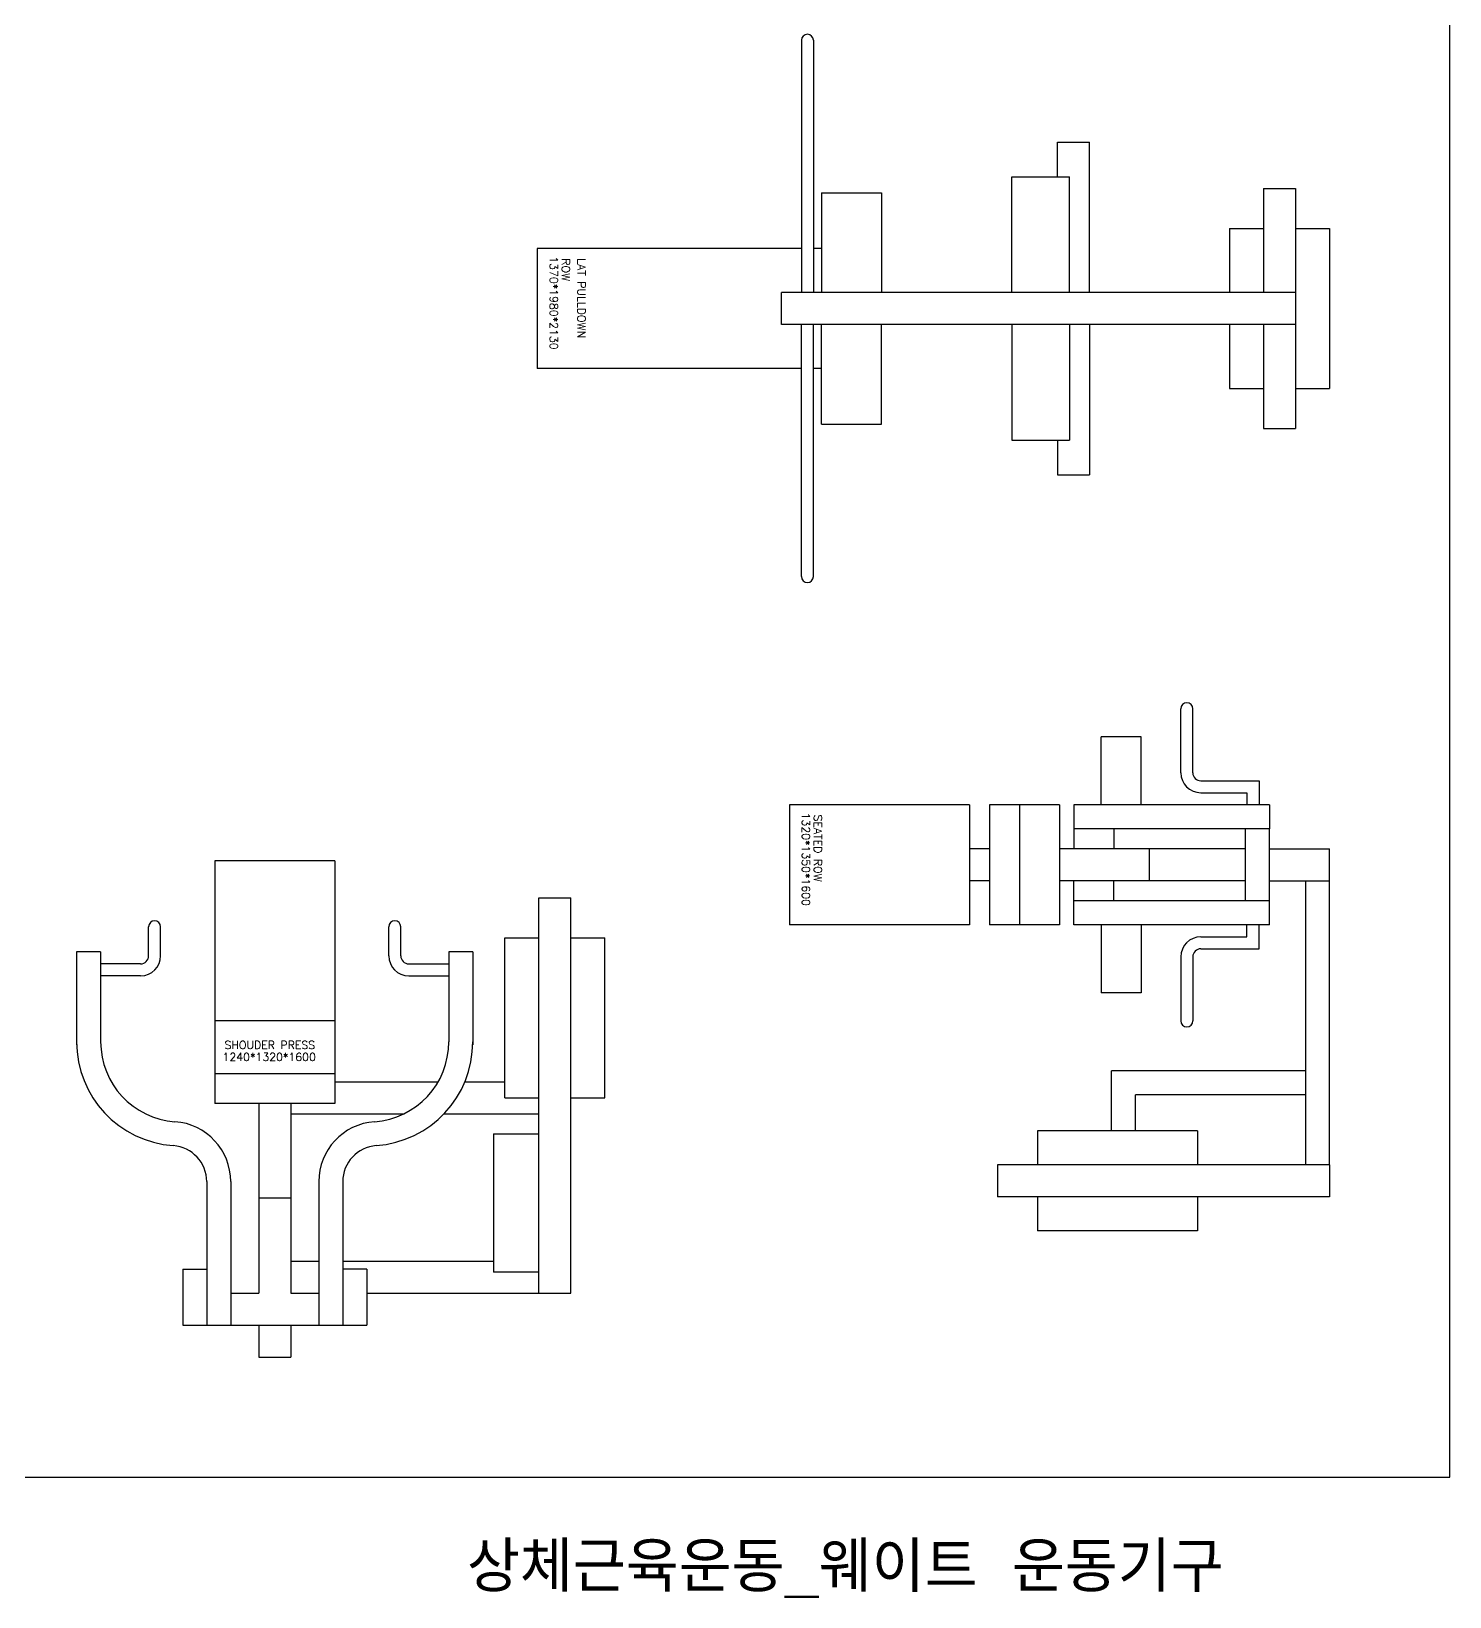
# Model space of a CAD drawing. Extents: x 17047 to 35098, y 459 to 11391.
# Drawn here: x 31453 to 34998, y 1105 to 5016 of the extents above; entities that cross this region are included whole.
import ezdxf

# ---------------------------------------------------------------- set-up
doc = ezdxf.new("R2010")
doc.units = 0
doc.header["$LTSCALE"] = 20
doc.header["$MEASUREMENT"] = 0
doc.layers.get('DEFPOINTS').update_dxf_attribs({"linetype": 'CONTINUOUS'})
for name, color, linetype in [('2CONTINUOUS', 2, 'CONTINUOUS'), ('3CONTINUOUS', 3, 'CONTINUOUS'), ('3TEXT', 3, 'CONTINUOUS')]:
    doc.layers.add(name, color=color, linetype=linetype)
doc.styles.add('K_GEN', font='romans.shx', dxfattribs={"bigfont": 'whgtxt.shx'})
doc.styles.add('WHG', font='romans', dxfattribs={"bigfont": 'whgtxt'})

msp = doc.modelspace()

# ---------------------------------------------------------------- linework, layer by layer
at = {"layer": '2CONTINUOUS', "color": 6}
for p, q in [((33377.62, 4993.6), (33377.62, 4363.6)), ((33407.62, 4993.6), (33407.62, 4363.6)), ((34017.51, 4652.79), (34017.51, 4739.26)), ((34017.51, 4739.26), (34097.51, 4739.26)), ((34097.51, 4363.6), (34097.51, 4739.26)), ((33903.31, 4652.79), (34047.51, 4652.79)), ((33903.31, 4363.6), (33903.31, 4652.79)), ((34047.51, 4363.6), (34047.51, 4652.79)), ((34532.51, 4623.6), (34612.51, 4623.6)), ((34532.51, 4623.6), (34532.51, 4363.6)), ((34612.51, 4623.6), (34612.51, 4023.6)), ((33427.62, 4612.79), (33577.62, 4612.79)), ((33427.62, 4612.79), (33427.62, 4363.6)), ((33577.62, 4612.79), (33577.62, 4363.6)), ((34447.51, 4523.6), (34532.51, 4523.6)), ((34447.51, 4523.6), (34447.51, 4363.6)), ((34612.51, 4523.6), (34697.51, 4523.6)), ((34697.51, 4523.6), (34697.51, 4123.6)), ((33377.62, 4473.6), (32717.51, 4473.6)), ((32717.51, 4473.6), (32717.51, 4173.6)), ((33427.62, 4473.6), (33407.62, 4473.6)), ((34612.51, 4363.6), (33327.62, 4363.6)), ((33327.62, 4283.6), (33327.62, 4363.6)), ((34612.51, 4283.6), (33327.62, 4283.6)), ((33377.62, 3653.6), (33377.62, 4283.6)), ((33407.62, 3653.6), (33407.62, 4283.6)), ((33427.62, 4034.41), (33427.62, 4283.6)), ((33577.62, 4034.41), (33577.62, 4283.6)), ((33903.31, 4283.6), (33903.31, 3994.41)), ((34047.51, 4283.6), (34047.51, 3994.41)), ((34097.51, 4283.6), (34097.51, 3907.94)), ((34447.51, 4283.6), (34447.51, 4123.6)), ((34532.51, 4283.6), (34532.51, 4023.6)), ((33377.62, 4173.6), (32717.51, 4173.6)), ((33427.62, 4173.6), (33407.62, 4173.6)), ((34447.51, 4123.6), (34532.51, 4123.6)), ((34612.51, 4123.6), (34697.51, 4123.6)), ((33427.62, 4034.41), (33577.62, 4034.41)), ((33903.31, 3994.41), (34047.51, 3994.41)), ((34017.51, 3994.41), (34017.51, 3907.94)), ((34532.51, 4023.6), (34612.51, 4023.6)), ((34017.51, 3907.94), (34097.51, 3907.94)), ((34325.62, 3163.6), (34325.62, 3323.6)), ((34355.62, 3163.6), (34355.62, 3323.6)), ((34126.33, 3083.6), (34126.33, 3253.6)), ((34226.33, 3253.6), (34126.33, 3253.6)), ((34226.33, 3083.6), (34226.33, 3253.6)), ((34375.62, 3143.6), (34521.03, 3143.6)), ((34521.03, 3143.6), (34521.03, 3083.6)), ((34375.62, 3113.6), (34491.03, 3113.6)), ((34491.03, 3113.6), (34491.03, 3083.6)), ((33797.51, 3083.6), (33347.51, 3083.6)), ((33347.51, 3083.6), (33347.51, 2783.6)), ((33797.51, 3083.6), (33797.51, 2783.6)), ((33847.51, 3083.6), (33847.51, 2783.6)), ((34022.51, 3083.6), (33847.51, 3083.6)), ((33922.51, 3083.6), (33922.51, 2783.6)), ((34022.51, 3083.6), (34022.51, 2783.6)), ((34547.51, 3083.6), (34058.35, 3083.6)), ((34058.35, 3083.6), (34058.35, 2973.6)), ((34547.51, 3083.6), (34547.51, 3023.6)), ((34547.51, 3023.6), (34058.35, 3023.6)), ((34158.35, 3023.6), (34158.35, 2973.6)), ((34487.51, 2843.6), (34487.51, 3023.6)), ((34547.51, 2843.6), (34547.51, 3023.6)), ((33847.51, 2973.6), (33797.51, 2973.6)), ((34487.51, 2973.6), (34022.51, 2973.6)), ((34247.51, 2893.6), (34247.51, 2973.6)), ((34547.51, 2973.6), (34697.51, 2973.6)), ((34697.51, 2183.6), (34697.51, 2973.6)), ((31911.59, 2943.6), (31911.59, 2336.89)), ((32211.59, 2943.6), (31911.59, 2943.6)), ((32211.59, 2943.6), (32211.59, 2336.89)), ((33847.51, 2893.6), (33797.51, 2893.6)), ((34487.51, 2893.6), (34022.51, 2893.6)), ((34058.35, 2783.6), (34058.35, 2893.6)), ((34158.35, 2843.6), (34158.35, 2893.6)), ((34547.51, 2893.6), (34697.51, 2893.6)), ((34637.51, 2893.6), (34637.51, 2183.6)), ((32721.59, 1863.6), (32721.59, 2851.1)), ((32721.59, 2851.1), (32801.59, 2851.1)), ((32801.59, 1863.6), (32801.59, 2851.1)), ((34547.51, 2843.6), (34058.35, 2843.6)), ((34547.51, 2783.6), (34547.51, 2843.6)), ((31746.59, 2706.07), (31746.59, 2778.77)), ((31776.59, 2706.07), (31776.59, 2778.77)), ((32346.59, 2706.07), (32346.59, 2778.77)), ((32376.59, 2706.07), (32376.59, 2778.77)), ((33797.51, 2783.6), (33347.51, 2783.6)), ((34022.51, 2783.6), (33847.51, 2783.6)), ((34547.51, 2783.6), (34058.35, 2783.6)), ((34126.33, 2783.6), (34126.33, 2613.6)), ((34226.33, 2783.6), (34226.33, 2613.6)), ((34491.03, 2753.6), (34491.03, 2783.6)), ((34521.03, 2723.6), (34521.03, 2783.6)), ((32636.59, 2351.1), (32636.59, 2751.1)), ((32636.59, 2751.1), (32721.59, 2751.1)), ((32801.59, 2751.1), (32886.59, 2751.1)), ((32886.59, 2351.1), (32886.59, 2751.1)), ((34375.62, 2753.6), (34491.03, 2753.6)), ((31566.59, 2716.07), (31566.59, 2483.6)), ((31626.59, 2716.07), (31566.59, 2716.07)), ((31626.59, 2716.07), (31626.59, 2491.13)), ((32496.59, 2716.07), (32496.59, 2491.13)), ((32556.59, 2716.07), (32496.59, 2716.07)), ((32556.59, 2716.07), (32556.59, 2483.6)), ((34325.62, 2703.6), (34325.62, 2543.6)), ((34355.62, 2703.6), (34355.62, 2543.6)), ((34375.62, 2723.6), (34521.03, 2723.6)), ((31726.59, 2686.07), (31626.59, 2686.07)), ((32396.59, 2686.07), (32496.59, 2686.07)), ((31726.59, 2656.07), (31626.59, 2656.07)), ((32396.59, 2656.07), (32496.59, 2656.07)), ((34226.33, 2613.6), (34126.33, 2613.6)), ((32211.59, 2543.6), (31911.59, 2543.6)), ((31911.59, 2411.89), (32211.59, 2411.89)), ((32211.59, 2391.1), (32469.78, 2391.1)), ((32536.58, 2391.1), (32636.59, 2391.1)), ((34637.51, 2418.6), (34152.83, 2418.6)), ((34152.83, 2268.6), (34152.83, 2418.6)), ((32636.59, 2351.1), (32721.59, 2351.1)), ((32801.59, 2351.1), (32886.59, 2351.1)), ((34637.51, 2358.6), (34212.83, 2358.6)), ((34212.83, 2268.6), (34212.83, 2358.6)), ((32211.59, 2336.89), (31911.59, 2336.89)), ((32021.59, 2336.89), (32021.59, 1863.6)), ((32101.59, 2336.89), (32101.59, 1863.6)), ((32101.59, 2311.1), (32383.7, 2311.1)), ((32484.18, 2311.1), (32721.59, 2311.1)), ((34367.39, 2268.6), (33967.39, 2268.6)), ((33967.39, 2268.6), (33967.39, 2183.6)), ((34367.39, 2268.6), (34367.39, 2183.6)), ((32607.85, 2261.1), (32607.85, 1915.31)), ((32607.85, 2261.1), (32721.59, 2261.1)), ((34697.51, 2183.6), (33867.39, 2183.6)), ((33867.39, 2183.6), (33867.39, 2103.6)), ((34697.51, 2183.6), (34697.51, 2103.6)), ((31891.59, 2142.02), (31891.59, 1783.6)), ((31951.59, 2142.02), (31951.59, 1783.6)), ((32171.59, 2142.02), (32171.59, 1783.6)), ((32231.59, 2142.02), (32231.59, 1783.6)), ((32101.59, 2100.25), (32021.59, 2100.25)), ((34697.51, 2103.6), (33867.39, 2103.6)), ((33967.39, 2103.6), (33967.39, 2018.6)), ((34367.39, 2103.6), (34367.39, 2018.6)), ((34367.39, 2018.6), (33967.39, 2018.6)), ((31831.59, 1923.6), (31891.59, 1923.6)), ((31831.59, 1923.6), (31831.59, 1783.6)), ((32101.59, 1943.6), (32171.59, 1943.6)), ((32231.59, 1943.6), (32607.85, 1943.6)), ((32291.59, 1923.6), (32231.59, 1923.6)), ((32291.59, 1923.6), (32291.59, 1783.6)), ((32721.59, 1915.31), (32607.85, 1915.31)), ((31951.59, 1863.6), (32021.59, 1863.6)), ((32101.59, 1863.6), (32171.59, 1863.6)), ((32291.59, 1863.6), (32721.59, 1863.6)), ((32721.59, 1863.6), (32801.59, 1863.6)), ((31831.59, 1783.6), (32291.59, 1783.6)), ((32021.59, 1783.6), (32021.59, 1703.6)), ((32101.59, 1783.6), (32101.59, 1703.6)), ((32021.59, 1703.6), (32101.59, 1703.6))]:
    msp.add_line(p, q, dxfattribs=at)
for centre, radius, start, end in [((33392.62, 4993.6), 15, 0, 180), ((33392.62, 3653.6), 15, 180, 0), ((34340.62, 3323.6), 15, 0, 180), ((34375.62, 3163.6), 50, 180, 270), ((34375.62, 3163.6), 20, 180, 270), ((31761.59, 2778.77), 15, 0, 180), ((32361.59, 2778.77), 15, 0, 180), ((34375.62, 2703.6), 50, 90, 180), ((31726.59, 2706.07), 50, 270, 360), ((31726.59, 2706.07), 20, 270, 360), ((32396.59, 2706.07), 50, 180, 270), ((32396.59, 2706.07), 20, 180, 270), ((34375.62, 2703.6), 20, 90, 180), ((34340.62, 2543.6), 15, 180, 0), ((31826.59, 2491.13), 260, 180, 265.90396), ((31826.59, 2491.13), 200, 180, 265.90396), ((32296.59, 2491.13), 200, 274.09604, 0), ((32296.59, 2491.13), 260, 274.09604, 0), ((31801.59, 2142.02), 150, 0, 85.90396), ((32321.59, 2142.02), 150, 94.09604, 180), ((31801.59, 2142.02), 90, 0, 85.90396), ((32321.59, 2142.02), 90, 94.09604, 180)]:
    msp.add_arc(centre, radius, start, end, dxfattribs=at)
at = {"layer": '3CONTINUOUS'}
for p, q in [((34997.51, 1403.6), (34997.51, 10403.6)), ((17997.51, 1403.6), (34997.51, 1403.6))]:
    msp.add_line(p, q, dxfattribs=at)

# ---------------------------------------------------------------- texts
at = {"layer": '3TEXT', "color": 3, "linetype": 'Continuous', "style": 'K_GEN'}
msp.add_text('상체근육운동_웨이트 운동기구', height=125, dxfattribs=at).set_placement((32542, 1116.76))
at = {"layer": 'DEFPOINTS', "style": 'WHG'}
for s, p in [('1370*1980*2130', (32749.03, 4453.96)), ('ROW', (32779.03, 4448.98)), ('LAT PULLDOWN', (32818.17, 4448.98)), ('1320*1350*1600', (33379.03, 3063.96)), ('SEATED ROW', (33409.03, 3058.98))]:
    msp.add_text(s, height=20, rotation=270, dxfattribs=at).set_placement(p)
for s, p in [('SHOUDER PRESS', (31936.21, 2473.42)), ('1240*1320*1600', (31931.23, 2443.42))]:
    msp.add_text(s, height=20, dxfattribs=at).set_placement(p)

doc.saveas('drawing.dxf')
